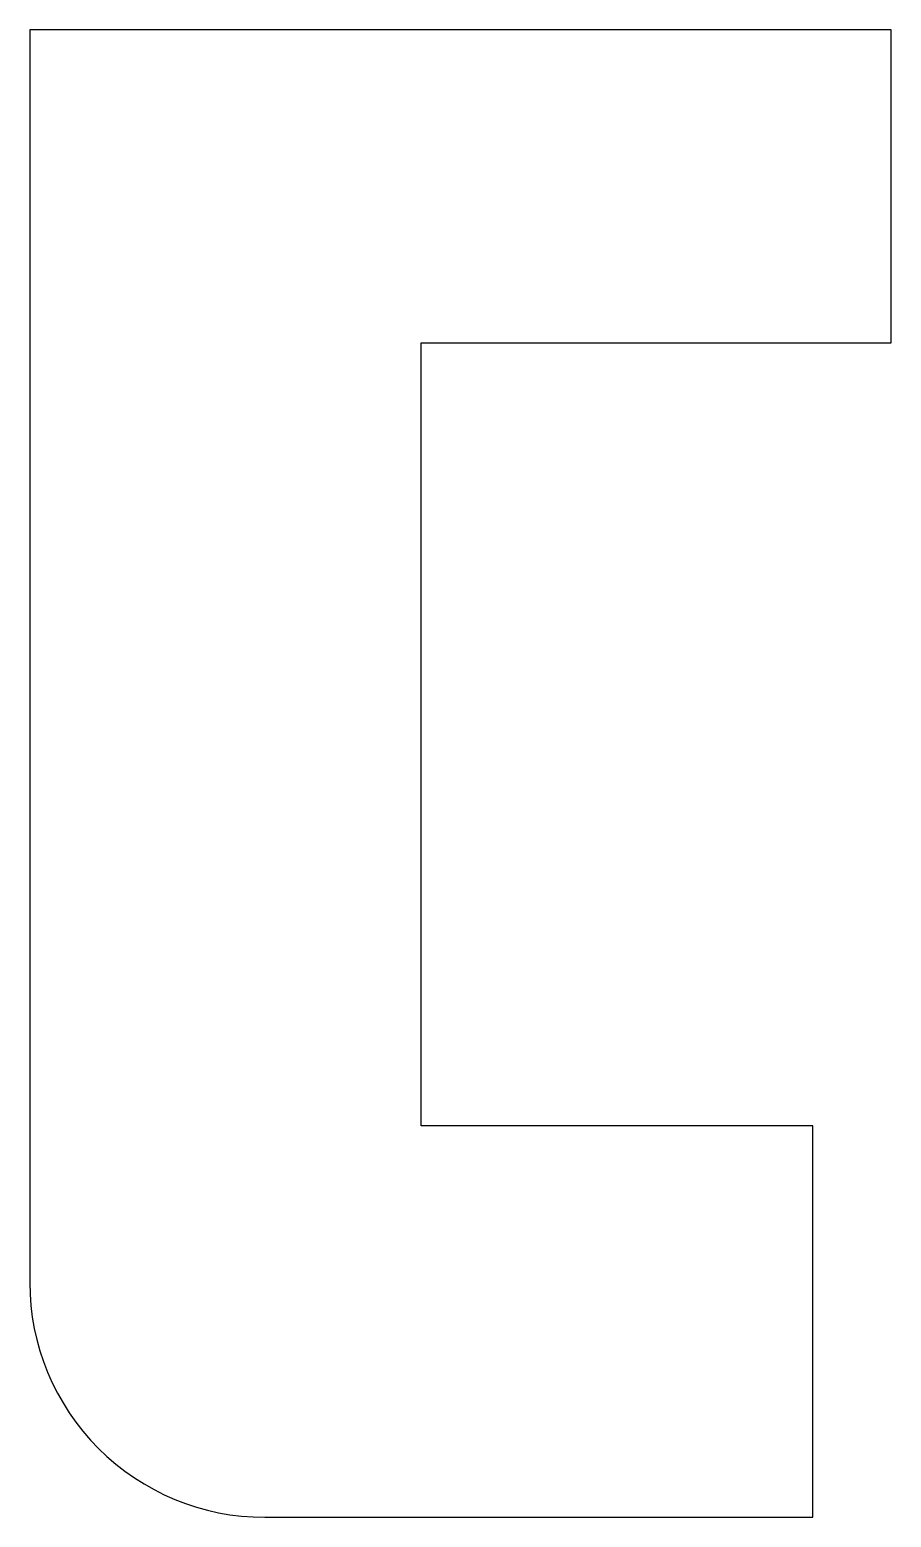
# Model space of a CAD drawing. Extents: x 395.8 to 406.8, y -55.6 to -36.6.
import ezdxf

# ---------------------------------------------------------------- set-up
doc = ezdxf.new("R2010")
doc.units = 0
doc.layers.get('0').update_dxf_attribs({"linetype": 'CONTINUOUS'})

msp = doc.modelspace()

# ---------------------------------------------------------------- linework, layer by layer
at = {"color": 0}
msp.add_lwpolyline([(406.763, -40.579), (406.763, -36.579), (395.763, -36.579), (395.763, -52.579, 0.414214), (398.763, -55.579), (405.763, -55.579), (405.763, -50.579), (400.763, -50.579), (400.763, -40.579), (401.763, -40.579)], format="xyb", close=True, dxfattribs=at)

doc.saveas('drawing.dxf')
